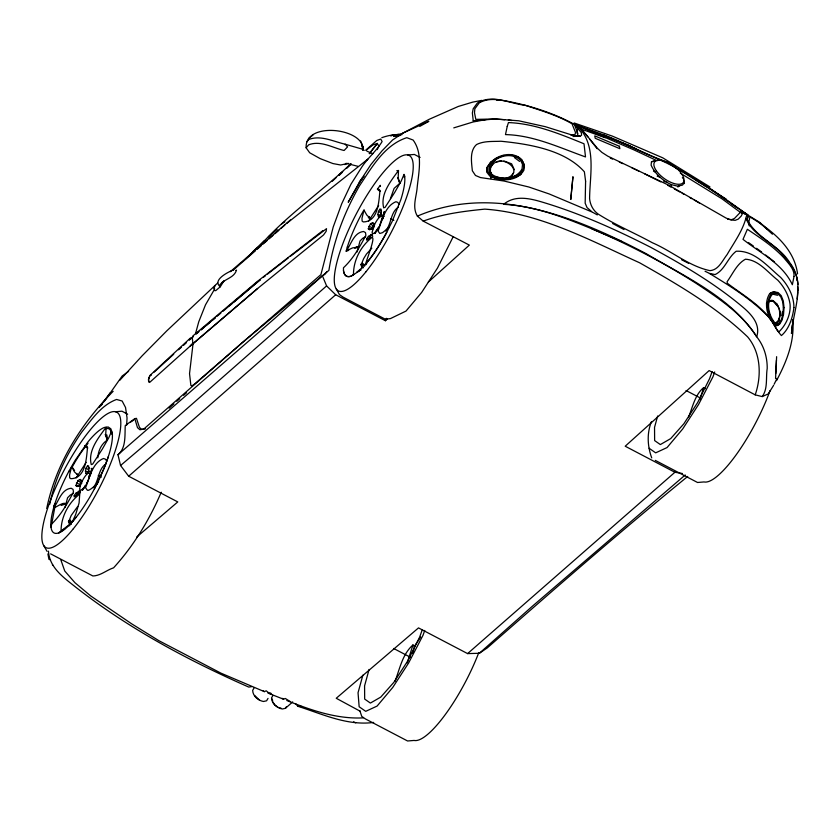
<?xml version="1.0" encoding="UTF-8"?>
<svg xmlns="http://www.w3.org/2000/svg" width="840" height="840" viewBox="0 0 840 840"><rect width="100%" height="100%" fill="white"/><g stroke="black" fill="none" stroke-linecap="round" stroke-linejoin="round"><path stroke-width="1.26" d="M493.406 175.802L491.862 174.552L490.361 171.328L490.57 167.916C498.635 149.835 528.728 172.421 504.777 178.626M792.278 324.86L791.48 333.543C793.223 310.422 806.19 283.416 789.716 262.615C779.037 244.965 756.053 237.92 747.201 219.471L748.293 215.376L746.823 214.284C718.673 194.114 689.871 173.197 658.276 159.128L603.173 134.726L574.381 124.362C550.809 111.626 524.916 103.992 498.55 99.656C491.306 98.448 483.693 99.057 477.351 103.037L473.225 108.707L472.364 112.98L473.235 120.813L475.661 120.74M487.137 171.675L487.211 168.63M523.94 164.241L523.467 169.071C517.388 180.6 500.441 181.619 490.34 175.014L487.662 171.045L488.03 166.32C494.235 155.085 512.284 149.929 521.892 159.716L524.391 165.186L523.898 170.205C517.314 181.85 500.346 181.671 489.709 175.948L486.749 172.127L486.917 167.422L490.655 162.215M776.444 360.308L775.73 373.527M126.651 425.219L127.04 417.974L125.549 407.516L122.136 401.006L116.561 399.462C101.178 405.163 91.623 419.664 81.848 431.981C66.675 453.8 55.093 478.17 49.739 504.294M58.916 532.749L61.047 531.52C60.9 517.01 68.397 502.866 79.748 494.036L79.076 502.971L75.799 514.143L72.733 521.188L73.7 519.908M348.653 250.352L346.175 251.181C351.099 244.409 353.85 232.481 363.594 231.494L365.484 232.617L365.894 235.274C359.94 246.803 353.042 258.836 343.466 267.781L343.487 270.512A59.566 15.393 -62.4 0 0 351.298 276.056L353.472 274.764C353.336 260.253 360.822 246.109 372.173 237.29L372.561 237.752C375.322 240.555 359.635 276.255 367.868 261.377A59.566 15.393 -62.4 0 0 386.788 232.197L392.207 221.382L400.827 199.689A59.566 15.393 -62.4 0 0 404.659 176.169L404.05 174.363L401.205 181.02L394.81 192.245L385.119 207.322L383.681 207.847C380.142 193.883 390.852 181.146 398.506 170.489L396.816 170.698M97.808 457.874C98.175 450.839 101.283 443.898 107.394 440.034L106.869 434.921M776.538 380.635C786.387 361.988 794.871 341.439 792.729 319.893L792.54 322.497L792.75 319.967M797.171 298.882L797.716 291.848M792.498 322.381L792.729 319.893M74.256 495.485L74.13 496.86L75.474 496.335L79.958 490.812L76.02 493.154L74.256 495.485L76.419 495.905M366.681 238.739L366.555 240.103L367.899 239.589L372.382 234.055L368.445 236.397L366.681 238.739L368.855 239.148M779.236 318.875C775.351 326.235 782.355 313.425 779.489 310.8C780.686 306.653 765.566 292.929 778.113 306.705M775.562 378.536L776.622 356.675M81.207 483.094L81.48 480.512L80.168 479.441L78.057 480.501L75.883 485.552L77.091 486.57L79.296 485.552L81.207 483.094L81.753 483.536M373.643 226.338L373.905 223.755L372.603 222.684L370.482 223.755L368.308 228.795L369.516 229.814L371.731 228.795L373.643 226.338L374.178 226.79M193.053 343.644L189.535 373.622L190.848 385.308A24.444 3.843 -54.2 0 0 195.111 383.555L320.911 274.627L333.207 227.031L341.681 203.858L350.931 184.254L360.675 168.851C366.692 158.865 376.142 151.505 382.127 141.55L380.73 139.041L376.761 140.501L366.051 149.898M89.891 476.185L91.938 468.216L90.447 474.747M382.431 218.558L382.326 219.429L384.374 211.47L382.431 218.558L383.418 218.61M679.413 185.777L677.985 186.239L677.88 186.995L679.413 185.777L682.51 185.073L684.327 182.679L684.422 183.572M777.452 293.129L773.083 291.711L769.702 293.559C763.276 303.576 767.183 318.812 776.297 325.931L778.68 324.901L779.604 323.232M88.599 471.219L88.62 465.906L87.455 465.99L86.058 468.174L85.47 471.272L86.037 473.487L87.423 473.508L88.599 471.219L89.628 471.597M381.024 214.463L381.045 209.15L379.88 209.244L378.483 211.417L377.895 214.515L378.462 216.731L379.848 216.762L381.024 214.463L382.053 214.841M779.216 320.04L780.224 314.233M111.499 431.823L111.626 431.12L108.78 437.776L102.375 449.001L92.694 464.069L91.255 464.604C87.717 450.639 98.427 437.892 106.082 427.245L105.745 434.395L107.394 440.034L105.21 434.459M403.736 176.064L403.925 175.077M523.152 163.422L523.278 162.75M781.746 315.441L782.439 311.756M86.058 468.174L88.82 469.917L87.549 473.435L86.037 473.487M378.483 211.417L381.245 213.161L379.974 216.678L378.462 216.731M290.252 256.399L326.519 228.669L326.151 231.336L323.484 235.011L257.019 288.971L190.197 346.08L149.604 382.452C147.053 380.804 149.1 376.163 151.253 374.735M726.191 199.112L667.611 162.624L658.276 159.128L657.122 160.745L633.98 149.909L576.313 125.045C597.345 143.966 589.785 173.922 589.596 198.66C590.163 204.708 593.04 210.326 597.986 213.948C615.29 224.952 634.357 232.859 652.312 242.728C671.832 251.076 688.978 266.217 709.947 270.648C718.778 269.945 722.264 260.673 727.062 254.646C734.506 241.742 743.957 229.194 746.823 214.284L740.324 212.341L721.959 198.807L680.327 173.156M80.252 485.961L80.43 485.373M46.736 508.452C55.818 463.575 81.323 423.581 113.159 391.293M74.582 470.495L71.652 466.483L69.562 475.031L69.699 477.907L70.917 478.695C85.796 478.391 86.394 458.514 87.517 447.353L86.867 446.25L85.008 445.882L87.675 448.171M65.026 507.486L67.589 497.742L70.34 495.002L73.269 493.458M357.116 251.947L360.014 240.986L362.764 238.245L365.705 236.702M747.117 219.797L748.293 215.376L702.965 184.034M390.421 198.597L394.107 188.412L399.819 183.288L398.181 177.639L398.506 170.489M195.541 333.596L198.744 321.815L205.506 304.826L214.725 288.876M62.727 503.591L66.024 503.822C62.202 500.608 49.686 513.734 54.884 503.78M54.947 506.782L51.062 527.258M346.175 251.181L347.308 247.023A59.566 15.393 -62.4 0 1 361.337 214.494L364.077 209.727L361.988 218.285L362.135 221.151L363.353 221.939C378.231 221.634 378.819 201.768 379.943 190.596L379.292 189.504L377.433 189.126L380.268 185.335L380.447 186.48M362.859 675.182L358.04 692.759L359.153 706.755L365.715 711.344L377.108 706.062L392.774 687.414L408.587 663.033L423.014 635.282L424.746 630.462M369.086 669.438L364.581 685.85L364.675 699.09L370.387 703.07L380.73 697.126L393.918 682.259L407.673 661.059L419.612 637.182L422.153 630.105M651.441 421.701C646.737 433.251 647.462 446.324 651.725 457.894M657.657 415.989L654.538 427.35L654.633 440.591L660.345 444.57L670.688 438.617L683.875 423.759L697.63 402.56L709.558 378.683L712.11 371.606M395.01 681.398C399.745 668.934 402.486 653.982 412.955 644.962L414.813 646.202L412.556 653.268M80.168 479.441L81.638 481.435L79.17 485.888L75.883 485.552M372.603 222.684L374.062 224.679L371.595 229.131L368.308 228.795M361.798 144.386L363.006 147.777C360.948 127.743 304.647 121.674 306.138 147.798L309.677 152.765L320.135 158.603L332.945 163.569L340.651 164.997L348.317 163.338M111.814 434.312L112.245 432.936L110.87 428.841L108.213 426.983L104.391 427.445A59.566 15.393 -62.4 0 0 87.833 442.082L75.033 460.541L68.922 471.261L69.584 471.671M404.24 177.555L404.67 176.179M407.243 662.886L412.955 644.962M699.856 399.599L703.7 387.555L705.359 388.668M766.668 304.836L766.49 302.852M89.04 478.181L89.25 477.572M773.598 385.381L768.264 393.907L762.216 396.585L755.212 394.863C761.712 375.921 760.977 352.769 747.631 336.882C715.859 306.537 677.618 284.351 639.629 262.794C590.289 240.377 539.742 212.94 484.785 209.129C463.995 211.218 442.921 213.811 423.224 221.13L417.396 216.122C411.873 207.081 416.514 196.812 417.197 187.194C418.782 171.728 423.034 153.562 413.112 140.038L406.781 137.686C384.5 144.91 371.952 167.255 359.635 185.598C344.558 211.838 333.627 240.44 328.892 270.396L242.928 342.048L143.724 429.104L139.892 429.744L137.498 427.655L134.788 418.635L136.469 418.352L139.451 427.35L141.529 429.356L145.404 428.841M688.663 416.85C692.727 406.812 695.016 394.706 703.7 387.555M671.244 185.409L671.496 184.706C662.707 180.663 655.126 174.059 651.105 165.175L651.462 161.858L655.095 160.776L651.557 161.732M108.402 456.435L104.423 467.397L94.364 488.954M161.217 492.23C149.541 519.708 133.707 545.675 113.579 567.829C106.502 570.129 100.527 575.809 92.873 575.967L50.631 553.865M453.212 236.68L437.483 268.044L421.669 292.415L406.004 311.073L390.432 318.591L385.308 319.211L343.056 297.108L339.497 294.619L336.252 288.981M714.703 371.963L712.971 376.782L698.544 404.534L682.731 428.904L667.065 447.562L655.673 452.844L649.11 448.256M326.981 271.53L324.713 274.459L322.392 275.762L326.592 285.915L335.685 294.756L385.423 320.733L386.369 318.308M519.351 175.413L520.947 174.353M148.691 378.494L148.659 381.875M213.675 288.824L215.219 285.432M768.369 302.337C769.283 299.733 776.916 302.284 770.69 301.035M377.213 149.625L378.882 146.171L377.296 143.462L373.128 144.795L365.946 150.381M486.864 168.956L486.906 167.779M149.258 376.992L148.649 378.725M774.144 384.237L777.01 378.42M777.126 304.983L777.473 304.3L772.811 300.741M96.411 484.88C98.963 481.625 89.145 491.862 87.339 490.214L85.575 487.757C89.723 477.561 92.295 463.029 103.478 458.493L105.305 459.123L106.743 461.013M87.129 482.643L87.444 482.044M70.886 524.433C67.011 523.75 69.111 517.356 71.495 521.829M61.079 531.5L65.153 528.444M353.514 274.743L361.053 269.682L356.916 272.213L362.397 267.351M377.811 229.247L378.945 227.115L374.798 233.499L377.811 229.247L378.567 229.845M368.582 221.151L378.62 205.559M53.749 507.938C58.674 501.165 61.425 489.237 71.169 488.25L73.059 489.374L73.469 492.019C67.557 503.548 60.501 515.666 51.083 524.528M378.966 226.884L374.651 232.89L372.771 233.803L372.068 232.344L374.598 224.416A9.891 2.552 -62.4 0 1 382.294 217.602L379.554 225.897M85.407 485.636L82.373 490.256L85.386 486.003M254.1 687.96L252.662 690.354C252.872 696.108 258.079 700.497 263.466 701.484L266.584 700.802L268.023 698.397M272.958 695.468L271.519 697.872C271.73 703.615 276.938 708.005 282.324 708.992L285.443 708.309L292.677 701.904M285.443 708.309L286.398 706.713M96.695 484.649L98.658 481.488M79.958 490.812L80.43 491.652L78.162 494.308L76.02 493.154M75.936 517.388L69.972 524.097L61.551 530.649M368.361 260.642L367.857 261.429A59.566 15.393 -62.4 0 0 386.768 232.25M93.167 487.725C99.152 480.743 97.892 469.423 105.767 463.974M385.592 230.969C391.577 223.997 390.317 212.678 398.192 207.218M490.361 167.601L492.807 163.821M511.193 176.505L513.639 172.715M86.195 462.315L76.157 477.907M762.216 396.585C768.065 388.668 765.702 377.58 767.214 368.382C767.298 356.874 763.907 345.828 756.703 336.777C731.105 297.276 685.587 277.032 646.338 253.764C577.279 217.581 494.288 183.057 417.396 216.122M99.309 407.316L110.397 392.616M664.293 180.831L663.8 181.514L666.729 181.976M365.201 264.401L365.726 263.697M86.489 445.284L88.022 443.226M257.397 248.619C284.802 216.709 320.355 192.738 350.805 163.81M101.02 405.689L102.575 403.673M104.139 401.667L122.199 375.984L128.604 371.364M250.11 255.287L253.323 251.171L264.611 240.45M583.726 131.985L576.313 125.045L581.227 129.077L605.168 137.686L603.173 134.726C623.763 142.128 643.073 153.184 663.453 160.745M420.661 637.035L414.068 646.852L414.813 646.202M364.161 176.295L359.31 182.353L348.212 202.251L362.303 178.122L359.31 182.353L370.766 164.734L381.854 151.042L392.553 140.018L402.476 133.276L428.862 121.275L419.832 126.378M774.858 324.807L775.331 325.195M306.138 147.798L308.584 144.879C320.344 140.059 332.766 147.851 344.117 150.497L347.582 146.853L345.177 144.207C333.575 141.582 320.828 134.894 308.931 139.419L306.548 142.149M233.552 269.903C228.144 271.919 211.816 280.224 220.28 286.786L215.765 290.608L214.715 290.661M77.732 506.457L71.201 515.456L69.248 520.285L69.762 525.819M664.85 161.385L667.611 162.624M576.481 125.192L577.658 128.279L577.101 133.382M192.853 343.171L190.197 346.08L257.639 288.467M119.742 380.32L142.118 355.824L166.834 330.813L217.697 282.975M491.726 163.663L493.427 161.858M493.899 161.291L495.6 159.484M672.137 165.333L677.334 169.103M366.807 159.957L367.805 159.18L286.692 223.451M363.227 267.845C358.575 265.356 362.733 260.726 364.675 265.976M346.657 250.73L352.632 247.874L358.449 247.076L356.255 246.918M346.563 168.347L350.269 164.808M268.38 236.88L277.147 229.362M245.438 259.077L257.849 247.37M389.245 227.315L382.557 232.638L379.774 233.468L378 231C382.147 220.804 384.731 206.283 395.903 201.737L397.73 202.367L399.168 204.257M339.119 175.361L341.911 172.736M332.178 181.325L336.01 177.776M338.877 175.098L342.709 171.538M150.066 375.333L190.502 337.953M346.406 168.126L351.036 163.863M371.816 248.189L366.461 254.069L363.626 258.699L361.673 263.529L362.093 267.96M154.13 372.131L173.733 354.207M183.614 345.24L186.47 342.636M178.584 349.797L181.493 347.151M169.166 408.188L173.901 403.882M385.423 320.733L387.334 319.022M428.337 282.062L469.35 245.102L423.224 221.13M322.392 275.762L274.502 318.633L117.968 454.734L120.561 465.507L128.667 476.228L177.776 501.921L136.637 537.106M150.328 375.606L151.19 374.787M128.667 476.228L335.685 294.756M360.36 711.333L336.242 698.271L418.499 627.9L467.596 653.604L479.356 653.279L532.161 606.417L685.24 474.968M117.968 454.734C126.315 447.951 124.677 435.183 125.265 425.555L134.788 418.635M326.592 285.915L174.773 419.391L120.561 465.507M232.869 270.449L255.381 250.793M257.334 249.081L261.25 245.669M263.204 243.957L267.12 240.545M269.084 238.833L272.99 235.41M274.953 233.698L278.869 230.286M280.822 228.575L284.739 225.152M176.768 401.3L179.708 398.738M183.614 395.315L186.543 392.742M682.448 473.508L674.909 472.269L467.596 653.604M230.317 271.677L290.451 219.933M199.101 331.495L196.192 333.953L198.198 332.262M201.033 329.847L215.565 317.52M201.159 329.752L204.131 327.243M206.105 325.563L210.053 322.224M212.037 320.544L214.998 318.034M216.972 316.365L220.92 313.016M222.905 311.346L231.788 303.818M233.772 302.137L260.368 279.678L259.749 280.161M229.467 305.76L259.445 280.403M362.418 263.288L360.812 264.537M68.386 521.293L69.993 520.044M308.511 138.705L313.036 134.967M657.184 176.169L657.982 175.518M222.159 282.377L223.902 280.938L220.28 286.786L219.702 285.065C224.228 278.754 234.055 278.24 236.502 270.123L235.924 270.469M687.708 476.459C619.584 532.087 553.35 589.995 487.2 647.966L479.356 653.279M79.947 486.14L80.451 485.741L79.296 485.552M263.456 277.274L265.514 275.667M267.582 274.06L288.194 258.006M322.928 230.548L257.093 281.652L192.864 335.958L192.297 338.079L192.959 343.718M496.461 158.582L497.48 157.815L496.493 158.161M495.989 158.456L502.036 156.23M490.371 162.488L495.611 158.791M353.682 274.439L351.309 276.066A59.566 15.393 -62.4 0 1 343.466 270.522M58.884 532.822L61.257 531.184M281.694 223.934L284.875 221.771M523.519 163.254L522.774 163.758L524.003 164.315M515.949 177.093L519.708 174.626L505.848 178.994L502.288 179.246M130.694 422.037L133.581 420.189M344.894 164.619L346.584 163.59M519.981 174.447L520.653 174.059M770.06 317.951L768.968 312.942M767.928 302.201L770.9 300.573M776.055 322.833L778.029 321.741M60.732 559.545L64.743 571L74.96 582.729L90.731 595.959L131.712 623.857L158.781 640.626L220.899 673.134L264.348 691.646L266.238 690.795L268.275 692.517L270.806 693.147L270.302 693.998L271.677 694.218M267.918 693.053L283.531 699.226L285.264 698.45L290.283 701.589M347.288 247.065L348.306 246.645M779.877 315.168L779.51 310.873M381.812 137.686C388.175 135.356 395.283 134.138 402.014 134.642M502.719 155.852L503.99 155.41M354.774 248.304L358.449 247.076M61.121 505.459L66.024 503.822M453.768 127.88L472.952 122.02L486.318 119.511M495.747 162.288L501.564 160.818M505.921 178.626L510.584 177.45M496.493 100.117L498.55 99.656M481.73 100.38L472.763 102.113L458.304 106.449L429.188 119.301L398.78 135.282L393.55 136.395L400.04 135.492M394.475 134.988L390.558 135.723L399.031 134.211L401.425 134.558M251.696 686.648L248.766 687.078C187.719 660.177 128.289 628.341 75.632 587.087C63.809 577.7 49.465 567.735 48.447 551.155M473.235 120.813L494.949 119.017L518.721 120.792L545.36 126.693L574.109 135.681L579.894 136.3L581.595 135.261L581.332 132.667L574.381 124.362L630.536 146.129M407.831 154.991L414.382 154.445L420.094 157.437M115.406 411.747L121.958 411.201L127.659 414.183M510.384 154.906L511.57 154.865M766.595 304.311L767.456 306.757M509.072 179.088L493.059 176.704L495.39 177.965M373.663 722.432C347.225 726.001 322.403 714.042 297.843 706.283L295.565 703.595M573.006 136.437L579.894 136.3L577.248 136.091L577.909 133.77L574.381 124.362M363.269 717.875C336.725 719.24 311.115 710.21 286.808 700.518M492.019 176.935L496.786 177.681M297.843 706.283L302.001 706.524M346.048 163.306L358.082 166.352M504.745 119.679L495.275 118.976L475.818 119.374L474.485 112.728L474.852 108.78L479.262 102.858C493.815 94.71 510.626 103.656 525.609 105.399C541.37 110.733 557.519 115.353 571.998 123.753L575.558 132.626L574.917 134.684L570.822 135.009M727.619 219.24L731.682 219.629L734.444 218.474L740.324 212.341L743.053 212.531L746.823 214.284M494.771 178.238L500.703 178.847M508.294 120.015L511.854 120.519M494.907 178.322L503.853 179.686M774.06 322.686L775.31 322.885L777.63 321.625M371.731 228.795L372.887 228.984M500.22 178.889L502.047 179.267M377.895 214.515L380.3 215.061M85.47 471.272L87.874 471.818M783.594 256.011L783.636 256.022C790.745 263.959 797.38 273.431 797.979 284.424M677.985 186.239L671.496 184.706M773.735 294.378L777.536 295.302M50.474 559.787L48.941 559.377L47.891 553.907M512.705 155.4L516.285 156.45M623.574 143.419L636.079 148.816M279.048 707.626L281.221 708.299M345.177 144.207L361.798 148.995L364.235 150.423M574.119 122.976L612.381 136.122L662.728 157.815L710 186.974M579.873 127.123L581.227 129.077L579.873 127.123L577.542 126.305L579.915 127.186L597.261 148.155L601.902 152.397L607.761 156.156L669.186 185.451L726.001 218.033L731 219.954L735.189 220.332L738.213 219.135L741.153 216.122L743.053 212.531L740.324 212.341L744.818 213.843L744.387 213.549M503.843 160.934L511.613 163.81L514.322 169.659M658.15 176.536L660.072 177.272M368.802 226.328L372.068 227.577M76.377 483.084L79.632 484.334M575.568 124.803L578.519 125.948M592.053 228.9C563.755 217.266 534.503 205.968 503.622 204.33C515.907 194.103 532.087 198.986 545.696 203.144C581.962 214.263 616.634 229.982 650.401 247.149C681.734 264.096 712.708 282.219 740.25 304.952C749.669 312.659 761.166 323.19 756.703 336.777C742.13 313.656 718.673 298.316 696.35 283.479C663.222 262.332 628.226 244.241 592.053 228.9L621.852 241.542M627.753 145.11L626.273 144.48M366.87 151.158L372.803 153.699M368.288 217.697L370.681 218.757L369.212 216.752M382.914 215.786L384.269 216.384M610.281 158.056L612.549 159.075M619.353 162.099L622.755 163.622M353.567 721.833L355.761 722.81M631.985 167.895L638.925 171.14M688.632 263.329L681.65 259.77M705.044 271.257L708.561 272.958M644.7 173.891L660.797 181.871M623.984 229.551L612.675 223.545M390.673 218.652L393.855 220.322M686.06 390.526L699.625 397.625M655.295 460.383L697.536 482.486L704.077 481.94A76.409 19.74 -62.4 0 0 770.07 390.548M98.248 475.409L101.43 477.068M393.635 648.47L410.592 657.342M674.909 472.269L625.202 446.219L709.139 370.587L755.212 394.863M748.293 215.376L759.77 222.359L767.351 229.541M368.445 236.397L370.587 237.562M667.706 185.283L671.013 187.121M674.331 188.947L679.865 192.003M682.07 193.221L684.285 194.45M689.808 197.495L692.013 198.723M653.478 171.087L655.567 172.253M592.914 212.436L597.303 214.904M667.569 162.677L670.415 164.293M694.145 199.962L699.457 203.081M87.496 447.804L85.008 445.882M696.034 180.18L705.411 185.913M770.332 293.233L771.194 293.758L771.11 292.824M705.17 185.766L703.825 184.916M797.549 273.871C794.147 247.496 771.204 229.751 749.973 216.899L748.534 223.157L749.259 225.918M282.167 698.324L283.531 699.226M263.214 690.9L264.348 691.646M731.755 204.078L737.026 207.711M740.187 209.885L746.613 214.316M748.419 242.508L753.49 246.141M756.546 248.315L761.618 251.947M514.353 157.531L519.614 161.416M277.967 707.291L274.89 704.981L272.8 701.967M259.109 699.783L254.636 695.468M765.597 255.024L774.543 261.954M517.787 156.891L520.391 158.959M521.252 159.653L523.079 162.278M370.482 223.755L373.023 225.845M78.057 480.501L80.598 482.591M379.921 191.047L377.433 189.126L380.1 191.425M760.043 222.925L772.453 234.213M370.681 218.757L366.807 215.05L364.171 210.494M575.851 124.498L576.408 125.034M782.775 255.161L783.636 256.053C772.916 241.836 752.587 235.484 745.973 218.295M379.88 209.244L381.465 210.977M87.455 465.99L89.838 468.605M682.364 177.681L682.962 178.353M370.808 234.454L371.805 235.609M78.383 491.211L79.37 492.366M585.396 133.928L587.895 136.836M362.093 263.466L364.14 265.965M69.668 520.222L71.705 522.721M52.416 564.743L52.931 565.383M597.146 148.701L589.501 138.915M69.206 520.695L71.295 523.383M372.026 235.305L372.781 236.303M79.59 492.062L80.357 493.048M361.106 264.243L363.5 267.456M68.68 521L71.075 524.202M770.879 318.832L772.978 321.689M76.787 473.498L78.257 475.503L74.382 471.807L71.652 466.483M490.077 172.746L491.579 174.857M490.361 172.441L493.259 176.694M770.5 319.231C759.034 304.122 742.15 294.514 727.314 283.227L727.104 281.683C732.69 274.05 736.806 263.886 745.448 259.214C758.72 259.928 767.886 272.517 777.788 280.171C784.035 286.881 788.707 295.04 790.052 304.206C790.965 314.296 786.009 325.101 778.9 331.863L777.494 330.697L772.579 322.308M373.905 223.755L374.64 224.9M81.48 480.512L82.215 481.656M43.827 545.727L47.072 551.376M778.554 320.281L779.016 321.195M490.224 171.833L491.841 175.34M360.591 140.994L363.006 147.777M397.635 177.702L399.819 183.288M777.84 305.393L780.056 311.976M359.909 710.892L361.767 716.394L365.337 718.883L407.579 740.985L414.12 740.439A76.409 19.74 -62.4 0 0 478.727 652.764M683.466 179.823L684.023 181.724M363.216 149.195L362.061 144.9L362.691 150.36M766.847 304.29L767.372 306.82M768.705 313.152L769.514 316.953M381.497 219.797L381.696 220.742M88.914 475.776L89.271 477.498M771.887 300.027L772.086 301.13M796.814 278.303L797.223 280.592M272.286 699.048L272.632 701.001M490.518 176.295L490.833 178.584M797.611 286.881L797.843 290.693M71.809 467.765A47.271 12.212 -62.4 0 1 85.722 446.313M112.235 432.925A59.566 15.393 -62.4 0 1 88.232 499.727A59.566 15.393 -62.4 0 1 52.395 531.426A59.566 15.393 -62.4 0 1 68.912 471.251M105.525 428.799A47.271 12.212 -62.4 0 1 111.311 432.82M585.596 181.198L585.165 203.217L587.034 207.585L592.326 212.142L549.108 193.924L528.832 187.005L504.074 181.041L480.438 177.555L475.471 175.466L472.353 170.783C471.555 162.309 469.434 150.916 476.511 144.564C484.019 140.763 492.786 141.645 500.934 141.246C529.011 144.028 564.837 149.814 584.377 171.811L585.596 181.198M783.374 307.713L782.933 313.908L781.557 319.169L779.53 322.623L777.147 323.757L774.638 322.529C768.621 315.094 766.049 303.167 771.771 294.903L774.69 293.286L777.913 293.895L780.759 296.793L782.659 301.655L783.374 307.713M572.943 176.915L570.749 199.447L572.943 176.915M784.046 307.639L783.531 314.433L782.019 320.177L779.814 323.935L777.242 325.154L774.533 323.778C768.023 315.661 765.072 302.736 771.341 293.717L774.543 291.931L778.092 292.562L781.231 295.701L783.311 301.004L784.046 307.639M489.573 166.362L489.248 170.698L491.673 174.363C500.923 180.537 516.495 179.434 522.071 168.882L522.512 164.451L520.621 160.314C511.77 151.484 495.275 156.041 489.573 166.362M793.926 307.534C792.666 317.615 789.212 328.933 781.41 335.58C775.603 329.259 772.622 320.366 766.059 314.381C749.332 297.927 729.225 285.443 709.264 273.336L715.071 274.586C724.836 269.987 727.682 257.67 736.166 251.255C754.509 250.184 767.802 266.668 780.686 277.442C788.288 285.558 793.937 296.216 793.926 307.534M80.304 485.656L79.642 489.09L80.346 490.55C85.974 487.463 88.641 480.406 89.87 474.358A9.891 2.552 -62.4 0 0 82.173 481.173L80.304 485.656M794.021 276.455L792.351 284.729C782.681 263.781 760.305 253.04 743.012 239.358L747.369 229.268C760.242 237.941 773.43 246.509 784.025 257.995C788.298 263.403 794.64 268.926 794.021 276.455M507.234 126.378L505.481 134.6C533.579 135.219 559.514 147.661 585.512 156.933L584.01 143.777C559.818 133.928 534.881 123.585 508.442 122.577L507.234 126.378M377.296 143.462L369.338 153.626L377.296 143.462M193.127 336.556L189.326 340.032L193.116 336.567M619.405 146.286L594.762 135.881L595.214 138.285L619.857 148.691L619.405 146.286M656.397 170.846A17.651 7.875 35.4 0 0 682.49 183.298A17.651 7.875 35.4 0 0 667.978 162.54A17.651 7.875 35.4 0 0 656.397 170.846M73.364 528.728A76.409 19.74 -62.4 0 0 118.818 414.131A76.409 19.74 -62.4 0 0 51.786 496.923A76.409 19.74 -62.4 0 0 73.364 528.728M365.788 271.981A76.409 19.74 -62.4 0 0 411.243 157.374A76.409 19.74 -62.4 0 0 344.211 240.177A76.409 19.74 -62.4 0 0 365.788 271.981"/></g></svg>
